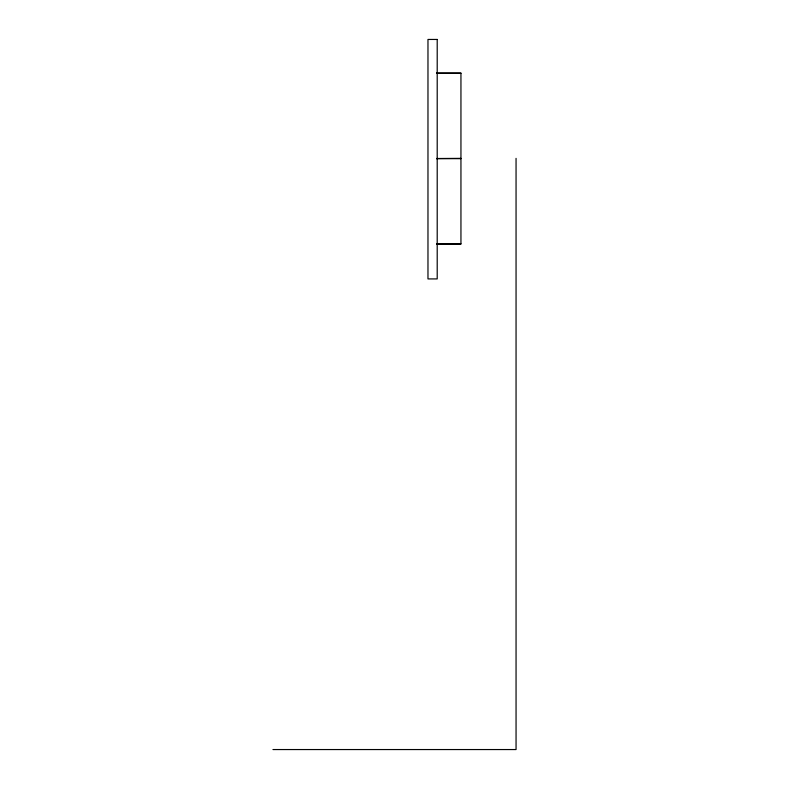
<?xml version="1.0" encoding="UTF-8"?>
<svg xmlns="http://www.w3.org/2000/svg" width="789" height="789" viewBox="0 0 789 789"><rect width="100%" height="100%" fill="white"/><g stroke="black" fill="none" stroke-linecap="round" stroke-linejoin="round"><path stroke-width="1.18" d="M436.514 73.022L460.944 73.022L460.944 244.008L436.514 244.008M436.514 73.318L460.944 73.318M436.514 158.51L460.944 158.362M436.514 158.658L460.944 158.658M436.514 243.85L460.944 243.85M272.945 749.55L516.055 749.55L516.055 158.362M437.205 39.45L427.973 39.45L427.973 278.921L437.205 278.921L437.205 39.45"/></g></svg>
